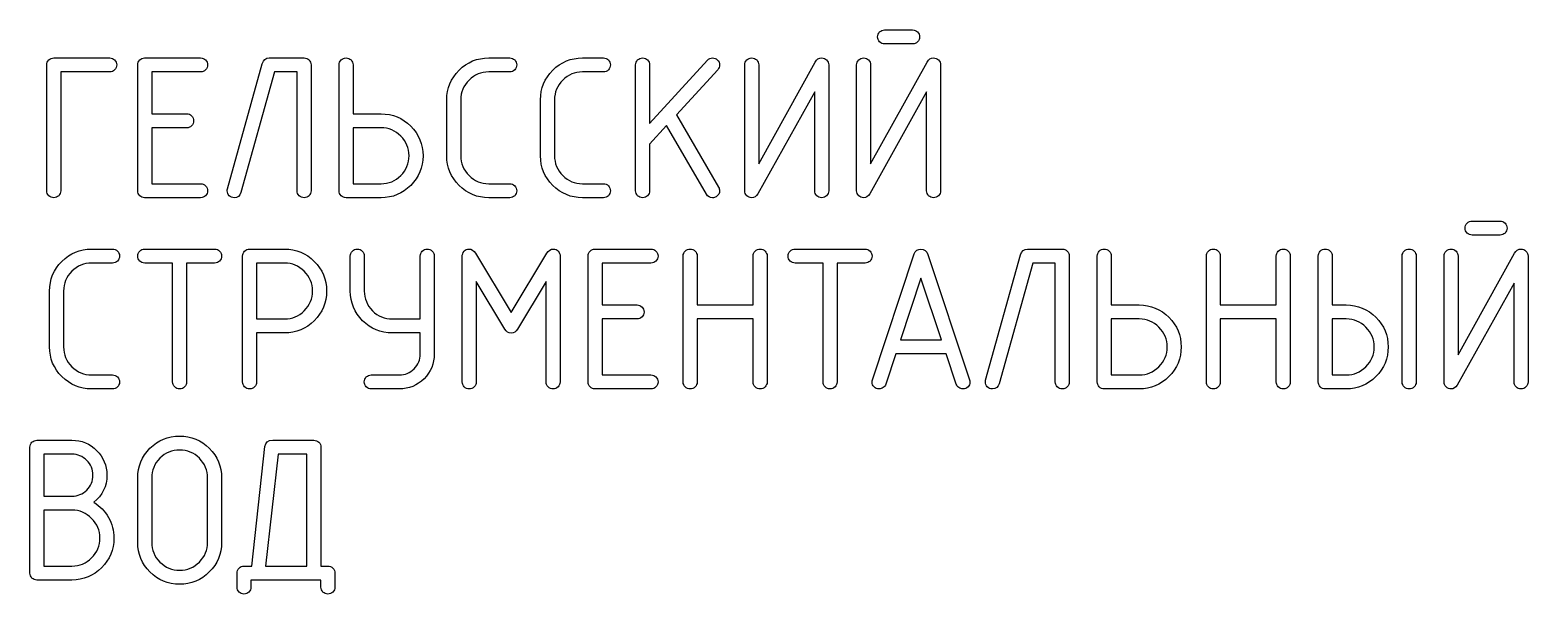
# Model space of a CAD drawing. Extents: x 68.1 to 94.1, y 175.9 to 180.6.
# Drawn here: x 81.58 to 94.15, y 175.87 to 180.61 of the extents above; entities that cross this region are included whole.
import ezdxf

# ---------------------------------------------------------------- set-up
doc = ezdxf.new("R2010")
doc.units = 0
doc.layers.get('0').update_dxf_attribs({"linetype": 'CONTINUOUS'})

msp = doc.modelspace()

# ---------------------------------------------------------------- linework, layer by layer
at = {"color": 7}
for points in [[(88.75014, 180.606277), (88.984667, 180.606277)], [(88.75014, 180.606277), (88.75014, 180.606277)], [(88.984667, 180.488872), (88.75014, 180.488872)], [(81.71942, 179.25669), (81.71942, 180.313048)], [(81.77784, 180.371468), (82.247458, 180.371468)], [(81.77784, 180.371468), (81.77784, 180.371468)], [(82.482267, 179.25669), (82.482267, 180.313048)], [(82.540687, 180.371468), (83.010304, 180.371468)], [(82.540687, 180.371468), (82.540687, 180.371468)], [(83.2358, 179.27193), (83.528182, 180.322361)], [(83.585756, 180.371468), (83.878984, 180.371468)], [(83.937404, 180.313048), (83.937404, 179.25669)], [(84.172213, 179.25669), (84.172213, 180.313048)], [(84.189147, 180.354534), (84.189147, 180.354534)], [(84.289618, 180.313048), (84.289618, 179.902414), (84.524427, 179.902414)], [(85.42782, 180.371468), (85.604209, 180.371468)], [(85.42782, 180.371468), (85.42782, 180.371468)], [(86.214373, 180.371468), (86.390762, 180.371468)], [(86.214373, 180.371468), (86.214373, 180.371468)], [(86.660567, 179.25669), (86.660567, 180.313048)], [(86.6775, 180.354534), (86.6775, 180.354534)], [(86.777971, 180.313048), (86.777971, 179.820288), (87.262829, 180.352841)], [(87.349753, 180.272972), (87.004596, 179.895077), (87.356809, 179.286041)], [(87.576096, 179.25669), (87.576096, 180.313048)], [(87.6935, 180.313048), (87.6935, 179.483314), (88.167633, 180.336754)], [(88.280522, 180.313048), (88.280522, 179.25669)], [(88.515331, 179.25669), (88.515331, 180.313048)], [(88.632736, 180.313048), (88.632736, 179.483314), (89.106869, 180.336754)], [(89.219476, 180.313048), (89.219476, 179.25669)], [(82.247458, 180.254346), (81.836824, 180.254346), (81.836824, 179.25669)], [(83.010304, 180.254346), (82.599671, 180.254346), (82.599671, 179.902414), (82.8929, 179.902414)], [(83.82, 179.25669), (83.82, 180.254346), (83.631193, 180.254346), (83.348407, 179.24145)], [(85.604209, 180.254346), (85.42782, 180.254346)], [(86.390762, 180.254346), (86.214373, 180.254346)], [(85.076171, 179.550201), (85.076171, 180.019819)], [(85.193576, 180.019819), (85.193576, 179.550201)], [(85.862442, 179.550201), (85.862442, 180.019819)], [(85.979847, 180.019819), (85.979847, 179.550201)], [(88.163118, 179.25669), (88.163118, 180.086706), (87.686444, 179.229597)], [(89.102071, 179.25669), (89.102071, 180.086706), (88.62568, 179.229597)], [(82.8929, 179.78501), (82.599671, 179.78501), (82.599671, 179.315392), (83.010304, 179.315392)], [(84.289618, 179.78501), (84.289618, 179.315392), (84.524427, 179.315392)], [(84.524427, 179.78501), (84.289618, 179.78501), (84.289618, 179.78501)], [(87.255491, 179.227339), (86.921058, 179.803637), (86.777971, 179.646439), (86.777971, 179.25669)], [(85.42782, 179.315392), (85.604209, 179.315392)], [(86.214373, 179.315392), (86.390762, 179.315392)], [(83.010304, 179.197988), (82.540687, 179.197988)], [(83.233542, 179.25669), (83.233542, 179.25669)], [(84.524427, 179.197988), (84.230633, 179.197988)], [(85.604209, 179.197988), (85.42782, 179.197988)], [(86.390762, 179.197988), (86.214373, 179.197988)], [(87.634798, 179.197988), (87.634798, 179.197988)], [(88.573751, 179.197988), (88.573751, 179.197988)], [(93.679716, 179.002126), (93.914242, 179.002126)], [(93.679716, 179.002126), (93.679716, 179.002126)], [(93.914242, 178.884721), (93.679716, 178.884721)], [(82.094776, 178.767317), (82.270882, 178.767317)], [(82.094776, 178.767317), (82.094776, 178.767317)], [(82.540969, 178.767317), (82.83448, 178.767317), (83.127991, 178.767317)], [(83.42122, 178.767317), (83.715013, 178.767317)], [(83.42122, 178.767317), (83.42122, 178.767317)], [(86.320207, 178.767317), (86.789542, 178.767317)], [(86.320207, 178.767317), (86.320207, 178.767317)], [(87.998864, 178.767317), (88.292093, 178.767317), (88.585604, 178.767317)], [(89.947609, 178.767317), (90.240838, 178.767317)], [(82.270882, 178.649912), (82.094776, 178.649912)], [(82.499482, 178.667128), (82.499482, 178.667128)], [(82.775778, 177.652257), (82.775778, 178.649912), (82.540969, 178.649912)], [(83.127991, 178.649912), (82.893182, 178.649912), (82.893182, 177.652257)], [(83.3628, 177.652257), (83.3628, 178.708614)], [(83.480204, 178.649912), (83.480204, 178.180577), (83.715013, 178.180577)], [(83.715013, 178.649912), (83.480204, 178.649912), (83.480204, 178.649912)], [(84.266476, 178.415386), (84.266476, 178.708614)], [(84.283691, 178.750383), (84.283691, 178.750383)], [(84.38388, 178.708614), (84.38388, 178.415386)], [(84.618407, 178.180577), (84.853216, 178.180577), (84.853216, 178.708614)], [(84.97062, 178.708614), (84.97062, 177.887066)], [(85.205429, 177.652257), (85.205429, 178.704946)], [(85.316907, 178.73345), (85.616062, 178.235892), (85.9155, 178.73345)], [(86.026978, 178.707486), (86.026978, 178.704946), (86.026978, 178.704946)], [(86.026978, 178.704946), (86.026978, 177.652257)], [(86.261504, 177.652257), (86.261504, 178.708614)], [(86.789542, 178.649912), (86.378909, 178.649912), (86.378909, 178.297981), (86.672138, 178.297981)], [(87.059629, 177.652257), (87.059629, 178.708614)], [(87.076562, 178.750383), (87.076562, 178.750383)], [(87.177033, 178.708614), (87.177033, 178.297981), (87.646651, 178.297981), (87.646651, 178.708614)], [(87.764056, 178.708614), (87.764056, 177.652257)], [(87.957096, 178.667128), (87.957096, 178.667128)], [(88.233673, 177.652257), (88.233673, 178.649912), (87.998864, 178.649912)], [(88.585604, 178.649912), (88.351078, 178.649912), (88.351078, 177.652257)], [(88.647976, 177.669754), (88.998778, 178.726394)], [(89.112796, 178.720468), (89.462187, 177.669754)], [(89.597653, 177.667497), (89.890036, 178.717928)], [(90.181853, 177.652257), (90.181853, 178.649912), (89.993047, 178.649912), (89.71026, 177.637299)], [(90.299258, 178.708614), (90.299258, 177.652257)], [(90.534067, 177.652257), (90.534067, 178.708614)], [(90.551, 178.750383), (90.551, 178.750383)], [(90.651471, 178.708614), (90.651471, 178.297981), (90.88628, 178.297981)], [(91.449596, 177.652257), (91.449596, 178.708614)], [(91.466529, 178.750383), (91.466529, 178.750383)], [(91.567, 178.708614), (91.567, 178.297981), (92.036336, 178.297981), (92.036336, 178.708614)], [(92.15374, 178.708614), (92.15374, 177.652257)], [(92.388549, 177.652257), (92.388549, 178.708614)], [(92.405482, 178.750383), (92.405482, 178.750383)], [(92.505953, 178.708614), (92.505953, 178.297981), (92.623358, 178.297981)], [(93.092976, 177.652257), (93.092976, 178.708614)], [(93.109909, 178.750383), (93.109909, 178.750383)], [(93.21038, 178.708614), (93.21038, 177.652257)], [(93.444907, 177.652257), (93.444907, 178.708614)], [(93.562311, 178.708614), (93.562311, 177.878881), (94.036444, 178.732321)], [(94.149051, 178.708614), (94.149051, 177.652257)], [(88.882784, 178.00447), (89.227942, 178.00447), (89.055222, 178.523194), (88.882784, 178.00447), (88.882784, 178.00447)], [(81.742844, 177.945768), (81.742844, 178.415386)], [(81.860249, 178.415386), (81.860249, 177.945768)], [(85.563287, 178.096192), (85.322833, 178.496101), (85.322833, 177.652257)], [(85.909573, 177.652257), (85.909573, 178.496101), (85.668838, 178.094781)], [(94.031647, 177.652257), (94.031647, 178.482272), (93.555256, 177.625163)], [(86.672138, 178.180577), (86.378909, 178.180577), (86.378909, 177.710959), (86.789542, 177.710959)], [(87.646651, 177.652257), (87.646651, 178.180577), (87.177033, 178.180577), (87.177033, 177.652257)], [(90.651471, 178.180577), (90.651471, 177.710959), (90.88628, 177.710959)], [(90.88628, 178.180577), (90.651471, 178.180577), (90.651471, 178.180577)], [(92.036336, 177.652257), (92.036336, 178.180577), (91.567, 178.180577), (91.567, 177.652257)], [(92.505953, 178.180577), (92.505953, 177.710959), (92.623358, 177.710959)], [(92.623358, 178.180577), (92.505953, 178.180577), (92.505953, 178.180577)], [(83.715013, 178.063172), (83.480204, 178.063172), (83.480204, 177.652257)], [(84.853216, 177.887066), (84.853216, 178.063172), (84.618407, 178.063172)], [(89.350991, 177.63363), (89.266324, 177.887066), (88.843838, 177.887066), (88.759453, 177.63363)], [(82.094776, 177.710959), (82.270882, 177.710959)], [(84.442582, 177.710959), (84.677391, 177.710959)], [(89.595396, 177.652257), (89.595396, 177.652257)], [(82.270882, 177.593554), (82.094776, 177.593554)], [(84.677391, 177.593554), (84.442582, 177.593554)], [(86.789542, 177.593554), (86.320207, 177.593554)], [(88.703009, 177.593554), (88.703009, 177.593554)], [(90.88628, 177.593554), (90.592487, 177.593554)], [(92.623358, 177.593554), (92.447251, 177.593554)], [(93.503327, 177.593554), (93.503327, 177.593554)], [(81.637011, 177.162883), (81.930522, 177.162883)], [(81.637011, 177.162883), (81.637011, 177.162883)], [(83.615671, 177.162883), (83.961111, 177.162883)], [(81.578309, 176.047823), (81.578309, 177.104181)], [(81.695713, 177.045479), (81.695713, 176.693548), (81.930522, 176.693548)], [(81.930522, 177.045479), (81.695713, 177.045479), (81.695713, 177.045479)], [(82.585278, 177.09515), (82.585278, 177.09515)], [(82.99958, 177.011612), (82.99958, 177.011612)], [(83.374089, 176.106808), (83.438718, 176.106808), (83.549913, 177.111237), (83.549913, 177.111237)], [(83.902127, 176.106808), (83.902127, 177.045479), (83.661673, 177.045479), (83.55584, 176.106808), (83.902127, 176.106808), (83.902127, 176.106808)], [(84.019531, 177.104181), (84.019531, 176.106808), (84.078516, 176.106808)], [(82.482267, 176.306339), (82.482267, 176.845948)], [(82.599671, 176.845948), (82.599671, 176.306339)], [(83.068724, 176.306339), (83.068724, 176.845948)], [(83.186129, 176.845948), (83.186129, 176.306339)], [(81.695713, 176.576143), (81.695713, 176.106808), (81.930522, 176.106808)], [(81.930522, 176.576143), (81.695713, 176.576143), (81.695713, 176.576143)], [(83.315669, 175.930701), (83.315669, 176.047823)], [(84.136936, 176.047823), (84.136936, 175.930701)], [(81.930522, 175.989403), (81.637011, 175.989403)], [(84.019531, 175.930701), (84.019531, 175.989403), (83.432791, 175.989403), (83.432791, 175.930701)]]:
    msp.add_lwpolyline(points, dxfattribs=at)
for points in [[(88.691156, 180.547857), (88.691156, 180.564226), (88.6968, 180.578054), (88.708371, 180.589343)], [(88.708371, 180.50637), (88.6968, 180.517659), (88.691156, 180.531206), (88.691156, 180.547857)], [(88.708371, 180.589343), (88.71966, 180.600632), (88.733489, 180.606277), (88.75014, 180.606277)], [(88.984667, 180.606277), (89.001036, 180.606277), (89.015147, 180.600632), (89.026436, 180.589343)], [(89.026436, 180.589343), (89.037724, 180.578054), (89.043369, 180.564226), (89.043369, 180.547857)], [(89.043369, 180.547857), (89.043369, 180.531206), (89.037724, 180.517659), (89.026436, 180.50637)], [(88.75014, 180.488872), (88.733489, 180.488872), (88.71966, 180.494517), (88.708371, 180.50637)], [(89.026436, 180.50637), (89.015147, 180.494517), (89.001036, 180.488872), (88.984667, 180.488872)], [(81.71942, 180.313048), (81.71942, 180.329417), (81.725064, 180.343246), (81.736353, 180.354534)], [(81.736353, 180.354534), (81.747642, 180.365823), (81.761471, 180.371468), (81.77784, 180.371468)], [(82.247458, 180.371468), (82.264109, 180.371468), (82.277656, 180.365823), (82.288944, 180.354534)], [(82.288944, 180.271561), (82.277656, 180.260272), (82.264109, 180.254346), (82.247458, 180.254346)], [(82.288944, 180.354534), (82.300516, 180.343246), (82.30616, 180.329417), (82.30616, 180.313048)], [(82.30616, 180.313048), (82.30616, 180.296679), (82.300516, 180.28285), (82.288944, 180.271561)], [(82.482267, 180.313048), (82.482267, 180.329417), (82.487911, 180.343246), (82.4992, 180.354534)], [(82.4992, 180.354534), (82.510489, 180.365823), (82.5246, 180.371468), (82.540687, 180.371468)], [(83.010304, 180.371468), (83.026956, 180.371468), (83.040502, 180.365823), (83.051791, 180.354534)], [(83.051791, 180.271561), (83.040502, 180.260272), (83.026956, 180.254346), (83.010304, 180.254346)], [(83.051791, 180.354534), (83.063362, 180.343246), (83.069289, 180.329417), (83.069289, 180.313048)], [(83.069289, 180.313048), (83.069289, 180.296679), (83.063362, 180.28285), (83.051791, 180.271561)], [(83.528182, 180.322361), (83.53806, 180.355381), (83.557251, 180.371468), (83.585756, 180.371468)], [(83.878984, 180.371468), (83.895071, 180.371468), (83.909182, 180.365823), (83.920471, 180.354534)], [(83.920471, 180.354534), (83.93176, 180.343246), (83.937404, 180.329417), (83.937404, 180.313048)], [(84.172213, 180.313048), (84.172213, 180.329417), (84.177858, 180.343246), (84.189147, 180.354534)], [(84.189147, 180.354534), (84.200436, 180.365823), (84.214547, 180.371468), (84.230633, 180.371468)], [(84.230633, 180.371468), (84.247284, 180.371468), (84.261396, 180.365823), (84.272684, 180.354534)], [(84.272684, 180.354534), (84.283973, 180.343246), (84.289618, 180.329417), (84.289618, 180.313048)], [(85.076171, 180.019819), (85.076171, 180.116621), (85.11032, 180.199594), (85.179182, 180.268457)], [(85.179182, 180.268457), (85.248044, 180.337319), (85.331018, 180.371468), (85.42782, 180.371468)], [(85.604209, 180.371468), (85.620578, 180.371468), (85.634407, 180.365823), (85.645696, 180.354534)], [(85.645696, 180.271561), (85.634407, 180.260272), (85.620578, 180.254346), (85.604209, 180.254346)], [(85.645696, 180.354534), (85.656984, 180.343246), (85.662629, 180.329417), (85.662629, 180.313048)], [(85.662629, 180.313048), (85.662629, 180.296679), (85.656984, 180.28285), (85.645696, 180.271561)], [(85.862442, 180.019819), (85.862442, 180.116621), (85.896873, 180.199594), (85.965736, 180.268457)], [(85.965736, 180.268457), (86.034598, 180.337319), (86.117571, 180.371468), (86.214373, 180.371468)], [(86.390762, 180.371468), (86.406849, 180.371468), (86.42096, 180.365823), (86.432249, 180.354534)], [(86.432249, 180.271561), (86.42096, 180.260272), (86.406849, 180.254346), (86.390762, 180.254346)], [(86.432249, 180.354534), (86.443538, 180.343246), (86.449182, 180.329417), (86.449182, 180.313048)], [(86.449182, 180.313048), (86.449182, 180.296679), (86.443538, 180.28285), (86.432249, 180.271561)], [(86.660567, 180.313048), (86.660567, 180.329417), (86.666493, 180.343246), (86.6775, 180.354534)], [(86.6775, 180.354534), (86.688789, 180.365823), (86.7029, 180.371468), (86.719269, 180.371468)], [(86.719269, 180.371468), (86.73592, 180.371468), (86.749749, 180.365823), (86.761038, 180.354534)], [(86.761038, 180.354534), (86.772327, 180.343246), (86.777971, 180.329417), (86.777971, 180.313048)], [(87.262829, 180.352841), (87.274682, 180.365541), (87.288793, 180.371468), (87.306291, 180.371468)], [(87.306291, 180.371468), (87.321813, 180.371468), (87.335078, 180.36667), (87.346084, 180.35651)], [(87.346084, 180.35651), (87.358784, 180.344657), (87.364993, 180.330263), (87.364993, 180.313048)], [(87.364993, 180.313048), (87.364993, 180.297526), (87.359631, 180.284261), (87.349753, 180.272972)], [(87.576096, 180.313048), (87.576096, 180.329417), (87.58174, 180.343246), (87.593029, 180.354534)], [(87.593029, 180.354534), (87.604318, 180.365823), (87.618429, 180.371468), (87.634798, 180.371468)], [(87.634798, 180.371468), (87.651449, 180.371468), (87.665278, 180.365823), (87.676567, 180.354534)], [(87.676567, 180.354534), (87.687856, 180.343246), (87.6935, 180.329417), (87.6935, 180.313048)], [(88.167633, 180.336754), (88.180051, 180.359897), (88.198396, 180.371468), (88.221538, 180.371468)], [(88.221538, 180.371468), (88.238189, 180.371468), (88.252018, 180.365823), (88.263307, 180.354534)], [(88.263307, 180.354534), (88.274878, 180.343246), (88.280522, 180.329417), (88.280522, 180.313048)], [(88.515331, 180.313048), (88.515331, 180.329417), (88.520976, 180.343246), (88.532264, 180.354534)], [(88.532264, 180.354534), (88.543553, 180.365823), (88.557382, 180.371468), (88.573751, 180.371468)], [(88.573751, 180.371468), (88.590402, 180.371468), (88.604231, 180.365823), (88.61552, 180.354534)], [(88.61552, 180.354534), (88.627091, 180.343246), (88.632736, 180.329417), (88.632736, 180.313048)], [(89.106869, 180.336754), (89.119004, 180.359897), (89.137349, 180.371468), (89.160773, 180.371468)], [(89.160773, 180.371468), (89.177424, 180.371468), (89.190971, 180.365823), (89.20226, 180.354534)], [(89.20226, 180.354534), (89.213831, 180.343246), (89.219476, 180.329417), (89.219476, 180.313048)], [(85.262438, 180.184919), (85.216436, 180.138634), (85.193576, 180.083883), (85.193576, 180.019819)], [(85.42782, 180.254346), (85.364038, 180.254346), (85.308722, 180.231203), (85.262438, 180.184919)], [(86.048991, 180.184919), (86.002989, 180.138634), (85.979847, 180.083883), (85.979847, 180.019819)], [(86.214373, 180.254346), (86.150591, 180.254346), (86.095276, 180.231203), (86.048991, 180.184919)], [(82.8929, 179.902414), (82.909551, 179.902414), (82.923098, 179.89677), (82.934951, 179.885199)], [(84.524427, 179.902414), (84.621511, 179.902414), (84.704202, 179.867701), (84.773064, 179.798839)], [(82.934951, 179.801943), (82.923098, 179.790654), (82.909551, 179.78501), (82.8929, 179.78501)], [(82.934951, 179.885199), (82.94624, 179.87391), (82.951884, 179.860081), (82.951884, 179.84343)], [(82.951884, 179.84343), (82.951884, 179.827343), (82.94624, 179.813232), (82.934951, 179.801943)], [(84.689527, 179.715301), (84.643807, 179.761586), (84.588491, 179.78501), (84.524427, 179.78501)], [(84.773064, 179.798839), (84.841927, 179.729977), (84.87664, 179.647286), (84.87664, 179.550201)], [(84.759236, 179.550201), (84.759236, 179.614266), (84.735811, 179.669581), (84.689527, 179.715301)], [(84.689527, 179.384537), (84.735811, 179.430821), (84.759236, 179.485854), (84.759236, 179.550201)], [(84.87664, 179.550201), (84.87664, 179.453117), (84.841927, 179.370143), (84.773064, 179.301563)], [(85.179182, 179.301563), (85.11032, 179.370143), (85.076171, 179.453117), (85.076171, 179.550201)], [(85.193576, 179.550201), (85.193576, 179.485854), (85.216436, 179.430821), (85.262438, 179.384537)], [(85.965736, 179.301563), (85.896873, 179.370143), (85.862442, 179.453117), (85.862442, 179.550201)], [(85.979847, 179.550201), (85.979847, 179.485854), (86.002989, 179.430821), (86.048991, 179.384537)], [(84.524427, 179.315392), (84.588491, 179.315392), (84.643807, 179.338252), (84.689527, 179.384537)], [(85.262438, 179.384537), (85.308722, 179.338252), (85.364038, 179.315392), (85.42782, 179.315392)], [(86.048991, 179.384537), (86.095276, 179.338252), (86.150591, 179.315392), (86.214373, 179.315392)], [(83.010304, 179.315392), (83.026956, 179.315392), (83.040502, 179.309748), (83.051791, 179.298459)], [(83.051791, 179.298459), (83.063362, 179.28717), (83.069289, 179.273059), (83.069289, 179.25669)], [(83.233542, 179.25669), (83.233542, 179.260359), (83.234107, 179.266003), (83.2358, 179.27193)], [(84.773064, 179.301563), (84.704202, 179.232701), (84.621511, 179.197988), (84.524427, 179.197988)], [(85.42782, 179.197988), (85.331018, 179.197988), (85.248044, 179.232701), (85.179182, 179.301563)], [(85.604209, 179.315392), (85.620578, 179.315392), (85.634407, 179.309748), (85.645696, 179.298459)], [(85.645696, 179.298459), (85.656984, 179.28717), (85.662629, 179.273059), (85.662629, 179.25669)], [(86.214373, 179.197988), (86.117571, 179.197988), (86.034598, 179.232701), (85.965736, 179.301563)], [(86.390762, 179.315392), (86.406849, 179.315392), (86.42096, 179.309748), (86.432249, 179.298459)], [(86.432249, 179.298459), (86.443538, 179.28717), (86.449182, 179.273059), (86.449182, 179.25669)], [(87.356809, 179.286041), (87.362171, 179.277574), (87.364993, 179.267414), (87.364993, 179.25669)], [(81.736353, 179.214921), (81.725064, 179.22621), (81.71942, 179.240321), (81.71942, 179.25669)], [(81.77784, 179.197988), (81.761471, 179.197988), (81.747642, 179.203632), (81.736353, 179.214921)], [(81.819609, 179.214921), (81.808602, 179.203632), (81.794491, 179.197988), (81.77784, 179.197988)], [(81.836824, 179.25669), (81.836824, 179.240321), (81.83118, 179.22621), (81.819609, 179.214921)], [(82.4992, 179.214921), (82.487911, 179.22621), (82.482267, 179.240321), (82.482267, 179.25669)], [(82.540687, 179.197988), (82.5246, 179.197988), (82.510489, 179.203632), (82.4992, 179.214921)], [(83.051791, 179.214921), (83.040502, 179.203632), (83.026956, 179.197988), (83.010304, 179.197988)], [(83.069289, 179.25669), (83.069289, 179.240321), (83.063362, 179.22621), (83.051791, 179.214921)], [(83.249629, 179.215486), (83.238904, 179.227339), (83.233542, 179.240886), (83.233542, 179.25669)], [(83.291962, 179.197988), (83.274747, 179.197988), (83.260636, 179.203914), (83.249629, 179.215486)], [(83.348407, 179.24145), (83.340504, 179.212663), (83.321878, 179.197988), (83.291962, 179.197988)], [(83.837216, 179.214921), (83.826209, 179.22621), (83.82, 179.240321), (83.82, 179.25669)], [(83.878984, 179.197988), (83.862616, 179.197988), (83.848504, 179.203632), (83.837216, 179.214921)], [(83.920471, 179.214921), (83.909182, 179.203632), (83.895071, 179.197988), (83.878984, 179.197988)], [(83.937404, 179.25669), (83.937404, 179.240321), (83.93176, 179.22621), (83.920471, 179.214921)], [(84.189147, 179.214921), (84.177858, 179.22621), (84.172213, 179.240321), (84.172213, 179.25669)], [(84.230633, 179.197988), (84.214547, 179.197988), (84.200436, 179.203632), (84.189147, 179.214921)], [(85.645696, 179.214921), (85.634407, 179.203632), (85.620578, 179.197988), (85.604209, 179.197988)], [(85.662629, 179.25669), (85.662629, 179.240321), (85.656984, 179.22621), (85.645696, 179.214921)], [(86.432249, 179.214921), (86.42096, 179.203632), (86.406849, 179.197988), (86.390762, 179.197988)], [(86.449182, 179.25669), (86.449182, 179.240321), (86.443538, 179.22621), (86.432249, 179.214921)], [(86.6775, 179.214921), (86.666493, 179.22621), (86.660567, 179.240321), (86.660567, 179.25669)], [(86.719269, 179.197988), (86.7029, 179.197988), (86.688789, 179.203632), (86.6775, 179.214921)], [(86.761038, 179.214921), (86.749749, 179.203632), (86.73592, 179.197988), (86.719269, 179.197988)], [(86.777971, 179.25669), (86.777971, 179.240321), (86.772327, 179.22621), (86.761038, 179.214921)], [(87.306291, 179.197988), (87.283431, 179.197988), (87.266498, 179.207583), (87.255491, 179.227339)], [(87.33536, 179.206454), (87.327176, 179.200528), (87.317016, 179.197988), (87.306291, 179.197988)], [(87.364993, 179.25669), (87.364993, 179.23383), (87.355116, 179.217179), (87.33536, 179.206454)], [(87.593029, 179.214921), (87.58174, 179.22621), (87.576096, 179.240321), (87.576096, 179.25669)], [(87.634798, 179.197988), (87.618429, 179.197988), (87.604318, 179.203632), (87.593029, 179.214921)], [(87.686444, 179.229597), (87.672333, 179.208712), (87.6554, 179.197988), (87.634798, 179.197988)], [(88.180051, 179.214921), (88.168762, 179.22621), (88.163118, 179.240321), (88.163118, 179.25669)], [(88.221538, 179.197988), (88.205451, 179.197988), (88.19134, 179.203632), (88.180051, 179.214921)], [(88.263307, 179.214921), (88.252018, 179.203632), (88.238189, 179.197988), (88.221538, 179.197988)], [(88.280522, 179.25669), (88.280522, 179.240321), (88.274878, 179.22621), (88.263307, 179.214921)], [(88.532264, 179.214921), (88.520976, 179.22621), (88.515331, 179.240321), (88.515331, 179.25669)], [(88.573751, 179.197988), (88.557382, 179.197988), (88.543553, 179.203632), (88.532264, 179.214921)], [(88.62568, 179.229597), (88.611287, 179.208712), (88.594353, 179.197988), (88.573751, 179.197988)], [(89.119004, 179.214921), (89.107998, 179.22621), (89.102071, 179.240321), (89.102071, 179.25669)], [(89.160773, 179.197988), (89.144404, 179.197988), (89.130293, 179.203632), (89.119004, 179.214921)], [(89.20226, 179.214921), (89.190971, 179.203632), (89.177424, 179.197988), (89.160773, 179.197988)], [(89.219476, 179.25669), (89.219476, 179.240321), (89.213831, 179.22621), (89.20226, 179.214921)], [(93.620731, 178.943423), (93.620731, 178.959792), (93.626376, 178.973621), (93.637947, 178.98491)], [(93.637947, 178.901937), (93.626376, 178.913226), (93.620731, 178.926772), (93.620731, 178.943423)], [(93.637947, 178.98491), (93.649236, 178.996199), (93.663064, 179.002126), (93.679716, 179.002126)], [(93.679716, 178.884721), (93.663064, 178.884721), (93.649236, 178.890366), (93.637947, 178.901937)], [(93.914242, 179.002126), (93.930611, 179.002126), (93.944722, 178.996199), (93.956011, 178.98491)], [(93.956011, 178.901937), (93.944722, 178.890366), (93.930611, 178.884721), (93.914242, 178.884721)], [(93.956011, 178.98491), (93.9673, 178.973621), (93.972944, 178.959792), (93.972944, 178.943423)], [(93.972944, 178.943423), (93.972944, 178.926772), (93.9673, 178.913226), (93.956011, 178.901937)], [(81.845856, 178.664023), (81.915, 178.732886), (81.997973, 178.767317), (82.094776, 178.767317)], [(82.270882, 178.767317), (82.287251, 178.767317), (82.301362, 178.761672), (82.312651, 178.750383)], [(82.499482, 178.750383), (82.510771, 178.761672), (82.524882, 178.767317), (82.540969, 178.767317)], [(83.127991, 178.767317), (83.14436, 178.767317), (83.158189, 178.761672), (83.169478, 178.750383)], [(83.379733, 178.750383), (83.391022, 178.761672), (83.404851, 178.767317), (83.42122, 178.767317)], [(83.715013, 178.767317), (83.812098, 178.767317), (83.894789, 178.732886), (83.963651, 178.664023)], [(84.283691, 178.750383), (84.29498, 178.761672), (84.308809, 178.767317), (84.325178, 178.767317)], [(84.325178, 178.767317), (84.341829, 178.767317), (84.355376, 178.761672), (84.366664, 178.750383)], [(84.870431, 178.750383), (84.88172, 178.761672), (84.895549, 178.767317), (84.911918, 178.767317)], [(84.911918, 178.767317), (84.928287, 178.767317), (84.942398, 178.761672), (84.953687, 178.750383)], [(85.221233, 178.74869), (85.231676, 178.761108), (85.245222, 178.767317), (85.261591, 178.767317)], [(85.261591, 178.767317), (85.284451, 178.767317), (85.302796, 178.755746), (85.316907, 178.73345)], [(85.9155, 178.73345), (85.929611, 178.755746), (85.947956, 178.767317), (85.970533, 178.767317)], [(85.970533, 178.767317), (85.987184, 178.767317), (86.000449, 178.761108), (86.011173, 178.74869)], [(86.278438, 178.750383), (86.289727, 178.761672), (86.303838, 178.767317), (86.320207, 178.767317)], [(86.789542, 178.767317), (86.806193, 178.767317), (86.820022, 178.761672), (86.831311, 178.750383)], [(87.076562, 178.750383), (87.087851, 178.761672), (87.101962, 178.767317), (87.118331, 178.767317)], [(87.118331, 178.767317), (87.134982, 178.767317), (87.148811, 178.761672), (87.1601, 178.750383)], [(87.663584, 178.750383), (87.674873, 178.761672), (87.688984, 178.767317), (87.705071, 178.767317)], [(87.705071, 178.767317), (87.721722, 178.767317), (87.735551, 178.761672), (87.74684, 178.750383)], [(87.957096, 178.750383), (87.968384, 178.761672), (87.982496, 178.767317), (87.998864, 178.767317)], [(88.585604, 178.767317), (88.601973, 178.767317), (88.616084, 178.761672), (88.627373, 178.750383)], [(88.998778, 178.726394), (89.008373, 178.753488), (89.027, 178.767317), (89.055222, 178.767317)], [(89.055222, 178.767317), (89.082598, 178.767317), (89.101789, 178.751512), (89.112796, 178.720468)], [(89.890036, 178.717928), (89.899913, 178.750948), (89.919104, 178.767317), (89.947609, 178.767317)], [(90.240838, 178.767317), (90.256924, 178.767317), (90.271036, 178.761672), (90.282324, 178.750383)], [(90.551, 178.750383), (90.562289, 178.761672), (90.5764, 178.767317), (90.592487, 178.767317)], [(90.592487, 178.767317), (90.609138, 178.767317), (90.623249, 178.761672), (90.634538, 178.750383)], [(91.466529, 178.750383), (91.477818, 178.761672), (91.491647, 178.767317), (91.508016, 178.767317)], [(91.508016, 178.767317), (91.524667, 178.767317), (91.538778, 178.761672), (91.549784, 178.750383)], [(92.053551, 178.750383), (92.06484, 178.761672), (92.078669, 178.767317), (92.095038, 178.767317)], [(92.095038, 178.767317), (92.111689, 178.767317), (92.125236, 178.761672), (92.136524, 178.750383)], [(92.405482, 178.750383), (92.416771, 178.761672), (92.430882, 178.767317), (92.447251, 178.767317)], [(92.447251, 178.767317), (92.463902, 178.767317), (92.477731, 178.761672), (92.48902, 178.750383)], [(93.109909, 178.750383), (93.121198, 178.761672), (93.135027, 178.767317), (93.151396, 178.767317)], [(93.151396, 178.767317), (93.167764, 178.767317), (93.181593, 178.761672), (93.192882, 178.750383)], [(93.46184, 178.750383), (93.473129, 178.761672), (93.486958, 178.767317), (93.503327, 178.767317)], [(93.503327, 178.767317), (93.519978, 178.767317), (93.533807, 178.761672), (93.545096, 178.750383)], [(94.036444, 178.732321), (94.04858, 178.755463), (94.066924, 178.767317), (94.090349, 178.767317)], [(94.090349, 178.767317), (94.107, 178.767317), (94.120547, 178.761672), (94.131836, 178.750383)], [(81.742844, 178.415386), (81.742844, 178.512188), (81.777276, 178.595161), (81.845856, 178.664023)], [(82.094776, 178.649912), (82.030993, 178.649912), (81.975678, 178.62677), (81.929393, 178.580768)], [(82.312651, 178.667128), (82.301362, 178.655839), (82.287251, 178.649912), (82.270882, 178.649912)], [(82.312651, 178.750383), (82.32394, 178.738812), (82.329584, 178.724983), (82.329584, 178.708614)], [(82.329584, 178.708614), (82.329584, 178.692528), (82.32394, 178.678417), (82.312651, 178.667128)], [(82.482267, 178.708614), (82.482267, 178.724983), (82.488193, 178.738812), (82.499482, 178.750383)], [(82.499482, 178.667128), (82.488193, 178.678417), (82.482267, 178.692528), (82.482267, 178.708614)], [(82.540969, 178.649912), (82.524882, 178.649912), (82.510771, 178.655839), (82.499482, 178.667128)], [(83.169478, 178.667128), (83.158189, 178.655839), (83.14436, 178.649912), (83.127991, 178.649912)], [(83.169478, 178.750383), (83.180767, 178.738812), (83.186693, 178.724983), (83.186693, 178.708614)], [(83.186693, 178.708614), (83.186693, 178.692528), (83.180767, 178.678417), (83.169478, 178.667128)], [(83.3628, 178.708614), (83.3628, 178.724983), (83.368444, 178.738812), (83.379733, 178.750383)], [(83.880113, 178.580768), (83.834393, 178.62677), (83.779078, 178.649912), (83.715013, 178.649912)], [(83.963651, 178.664023), (84.032513, 178.595161), (84.066944, 178.512188), (84.066944, 178.415386)], [(84.266476, 178.708614), (84.266476, 178.724983), (84.27212, 178.738812), (84.283691, 178.750383)], [(84.366664, 178.750383), (84.378236, 178.738812), (84.38388, 178.724983), (84.38388, 178.708614)], [(84.853216, 178.708614), (84.853216, 178.724983), (84.85886, 178.738812), (84.870431, 178.750383)], [(84.953687, 178.750383), (84.964976, 178.738812), (84.97062, 178.724983), (84.97062, 178.708614)], [(85.205429, 178.704946), (85.205429, 178.721597), (85.210791, 178.73599), (85.221233, 178.74869)], [(86.011173, 178.74869), (86.021898, 178.73599), (86.026978, 178.722443), (86.026978, 178.707486)], [(86.261504, 178.708614), (86.261504, 178.724983), (86.267149, 178.738812), (86.278438, 178.750383)], [(86.831311, 178.667128), (86.820022, 178.655839), (86.806193, 178.649912), (86.789542, 178.649912)], [(86.831311, 178.750383), (86.842882, 178.738812), (86.848527, 178.724983), (86.848527, 178.708614)], [(86.848527, 178.708614), (86.848527, 178.692528), (86.842882, 178.678417), (86.831311, 178.667128)], [(87.059629, 178.708614), (87.059629, 178.724983), (87.065273, 178.738812), (87.076562, 178.750383)], [(87.1601, 178.750383), (87.171389, 178.738812), (87.177033, 178.724983), (87.177033, 178.708614)], [(87.646651, 178.708614), (87.646651, 178.724983), (87.652296, 178.738812), (87.663584, 178.750383)], [(87.74684, 178.750383), (87.758411, 178.738812), (87.764056, 178.724983), (87.764056, 178.708614)], [(87.93988, 178.708614), (87.93988, 178.724983), (87.945807, 178.738812), (87.957096, 178.750383)], [(87.957096, 178.667128), (87.945807, 178.678417), (87.93988, 178.692528), (87.93988, 178.708614)], [(87.998864, 178.649912), (87.982496, 178.649912), (87.968384, 178.655839), (87.957096, 178.667128)], [(88.627373, 178.667128), (88.616084, 178.655839), (88.601973, 178.649912), (88.585604, 178.649912)], [(88.627373, 178.750383), (88.638662, 178.738812), (88.644307, 178.724983), (88.644307, 178.708614)], [(88.644307, 178.708614), (88.644307, 178.692528), (88.638662, 178.678417), (88.627373, 178.667128)], [(90.282324, 178.750383), (90.293613, 178.738812), (90.299258, 178.724983), (90.299258, 178.708614)], [(90.534067, 178.708614), (90.534067, 178.724983), (90.539711, 178.738812), (90.551, 178.750383)], [(90.634538, 178.750383), (90.645827, 178.738812), (90.651471, 178.724983), (90.651471, 178.708614)], [(91.449596, 178.708614), (91.449596, 178.724983), (91.45524, 178.738812), (91.466529, 178.750383)], [(91.549784, 178.750383), (91.561356, 178.738812), (91.567, 178.724983), (91.567, 178.708614)], [(92.036336, 178.708614), (92.036336, 178.724983), (92.042262, 178.738812), (92.053551, 178.750383)], [(92.136524, 178.750383), (92.148096, 178.738812), (92.15374, 178.724983), (92.15374, 178.708614)], [(92.388549, 178.708614), (92.388549, 178.724983), (92.394193, 178.738812), (92.405482, 178.750383)], [(92.48902, 178.750383), (92.500309, 178.738812), (92.505953, 178.724983), (92.505953, 178.708614)], [(93.092976, 178.708614), (93.092976, 178.724983), (93.09862, 178.738812), (93.109909, 178.750383)], [(93.192882, 178.750383), (93.204736, 178.738812), (93.21038, 178.724983), (93.21038, 178.708614)], [(93.444907, 178.708614), (93.444907, 178.724983), (93.450551, 178.738812), (93.46184, 178.750383)], [(93.545096, 178.750383), (93.556667, 178.738812), (93.562311, 178.724983), (93.562311, 178.708614)], [(94.131836, 178.750383), (94.143407, 178.738812), (94.149051, 178.724983), (94.149051, 178.708614)], [(81.929393, 178.580768), (81.883391, 178.534483), (81.860249, 178.47945), (81.860249, 178.415386)], [(83.949822, 178.415386), (83.949822, 178.47945), (83.926398, 178.534483), (83.880113, 178.580768)], [(83.880113, 178.249721), (83.926398, 178.296006), (83.949822, 178.351321), (83.949822, 178.415386)], [(84.066944, 178.415386), (84.066944, 178.318301), (84.032513, 178.235046), (83.963651, 178.166183)], [(84.369769, 178.166183), (84.300907, 178.235046), (84.266476, 178.318301), (84.266476, 178.415386)], [(84.38388, 178.415386), (84.38388, 178.351321), (84.407022, 178.296006), (84.453024, 178.249721)], [(86.672138, 178.297981), (86.688789, 178.297981), (86.702618, 178.292337), (86.714189, 178.280766)], [(86.714189, 178.280766), (86.725478, 178.269477), (86.731122, 178.255648), (86.731122, 178.238997)], [(90.88628, 178.297981), (90.983364, 178.297981), (91.066056, 178.26355), (91.134918, 178.194406)], [(92.623358, 178.297981), (92.720442, 178.297981), (92.803416, 178.26355), (92.871996, 178.194406)], [(83.715013, 178.180577), (83.779078, 178.180577), (83.834393, 178.203437), (83.880113, 178.249721)], [(83.963651, 178.166183), (83.894789, 178.097603), (83.812098, 178.063172), (83.715013, 178.063172)], [(84.618407, 178.063172), (84.521604, 178.063172), (84.438631, 178.097603), (84.369769, 178.166183)], [(84.453024, 178.249721), (84.499309, 178.203437), (84.554624, 178.180577), (84.618407, 178.180577)], [(86.714189, 178.19751), (86.702618, 178.186221), (86.688789, 178.180577), (86.672138, 178.180577)], [(86.731122, 178.238997), (86.731122, 178.22291), (86.725478, 178.208799), (86.714189, 178.19751)], [(91.05138, 178.11115), (91.00566, 178.157434), (90.950344, 178.180577), (90.88628, 178.180577)], [(91.134918, 178.194406), (91.20378, 178.125826), (91.238493, 178.042852), (91.238493, 177.945768)], [(92.78874, 178.11115), (92.742738, 178.157434), (92.687704, 178.180577), (92.623358, 178.180577)], [(92.871996, 178.194406), (92.940858, 178.125826), (92.975571, 178.042852), (92.975571, 177.945768)], [(85.616062, 178.061761), (85.594049, 178.061761), (85.576551, 178.07305), (85.563287, 178.096192)], [(85.668838, 178.094781), (85.658113, 178.072768), (85.640333, 178.061761), (85.616062, 178.061761)], [(91.121089, 177.945768), (91.121089, 178.010114), (91.097664, 178.065148), (91.05138, 178.11115)], [(92.858167, 177.945768), (92.858167, 178.010114), (92.835024, 178.065148), (92.78874, 178.11115)], [(81.845856, 177.69713), (81.777276, 177.765992), (81.742844, 177.848683), (81.742844, 177.945768)], [(81.860249, 177.945768), (81.860249, 177.881703), (81.883391, 177.826388), (81.929393, 177.780103)], [(84.801569, 177.762606), (84.836282, 177.797319), (84.853216, 177.838806), (84.853216, 177.887066)], [(84.97062, 177.887066), (84.97062, 177.805786), (84.941833, 177.736359), (84.885107, 177.67935)], [(91.05138, 177.780103), (91.097664, 177.826388), (91.121089, 177.881703), (91.121089, 177.945768)], [(91.238493, 177.945768), (91.238493, 177.848683), (91.20378, 177.765992), (91.134918, 177.69713)], [(92.78874, 177.780103), (92.835024, 177.826388), (92.858167, 177.881703), (92.858167, 177.945768)], [(92.975571, 177.945768), (92.975571, 177.848683), (92.940858, 177.765992), (92.871996, 177.69713)], [(81.929393, 177.780103), (81.975678, 177.734101), (82.030993, 177.710959), (82.094776, 177.710959)], [(84.677391, 177.710959), (84.725933, 177.710959), (84.76742, 177.728174), (84.801569, 177.762606)], [(90.88628, 177.710959), (90.950344, 177.710959), (91.00566, 177.734101), (91.05138, 177.780103)], [(92.623358, 177.710959), (92.687704, 177.710959), (92.742738, 177.734101), (92.78874, 177.780103)], [(82.094776, 177.593554), (81.997973, 177.593554), (81.915, 177.628268), (81.845856, 177.69713)], [(82.270882, 177.710959), (82.287251, 177.710959), (82.301362, 177.705314), (82.312651, 177.694026)], [(82.312651, 177.694026), (82.32394, 177.682737), (82.329584, 177.668908), (82.329584, 177.652257)], [(82.329584, 177.652257), (82.329584, 177.635888), (82.32394, 177.621777), (82.312651, 177.610488)], [(82.792711, 177.610488), (82.781422, 177.621777), (82.775778, 177.635888), (82.775778, 177.652257)], [(82.893182, 177.652257), (82.893182, 177.635888), (82.887538, 177.621777), (82.876249, 177.610488)], [(83.379733, 177.610488), (83.368444, 177.621777), (83.3628, 177.635888), (83.3628, 177.652257)], [(83.480204, 177.652257), (83.480204, 177.635888), (83.47456, 177.621777), (83.463271, 177.610488)], [(84.38388, 177.652257), (84.38388, 177.668908), (84.389524, 177.682737), (84.400813, 177.694026)], [(84.400813, 177.610488), (84.389524, 177.621777), (84.38388, 177.635888), (84.38388, 177.652257)], [(84.400813, 177.694026), (84.412102, 177.705314), (84.426213, 177.710959), (84.442582, 177.710959)], [(84.885107, 177.67935), (84.828098, 177.622341), (84.758671, 177.593554), (84.677391, 177.593554)], [(85.222362, 177.610488), (85.211073, 177.621777), (85.205429, 177.635888), (85.205429, 177.652257)], [(85.322833, 177.652257), (85.322833, 177.635888), (85.317189, 177.621777), (85.3059, 177.610488)], [(85.926789, 177.610488), (85.9155, 177.621777), (85.909573, 177.635888), (85.909573, 177.652257)], [(86.026978, 177.652257), (86.026978, 177.635888), (86.021333, 177.621777), (86.009762, 177.610488)], [(86.278438, 177.610488), (86.267149, 177.621777), (86.261504, 177.635888), (86.261504, 177.652257)], [(86.789542, 177.710959), (86.806193, 177.710959), (86.820022, 177.705314), (86.831311, 177.694026)], [(86.831311, 177.694026), (86.842882, 177.682737), (86.848527, 177.668908), (86.848527, 177.652257)], [(86.848527, 177.652257), (86.848527, 177.635888), (86.842882, 177.621777), (86.831311, 177.610488)], [(87.076562, 177.610488), (87.065273, 177.621777), (87.059629, 177.635888), (87.059629, 177.652257)], [(87.177033, 177.652257), (87.177033, 177.635888), (87.171389, 177.621777), (87.1601, 177.610488)], [(87.663584, 177.610488), (87.652296, 177.621777), (87.646651, 177.635888), (87.646651, 177.652257)], [(87.764056, 177.652257), (87.764056, 177.635888), (87.758411, 177.621777), (87.74684, 177.610488)], [(88.250607, 177.610488), (88.239318, 177.621777), (88.233673, 177.635888), (88.233673, 177.652257)], [(88.351078, 177.652257), (88.351078, 177.635888), (88.345151, 177.621777), (88.333862, 177.610488)], [(88.644307, 177.651128), (88.644307, 177.658183), (88.645436, 177.664392), (88.647976, 177.669754)], [(88.660958, 177.610488), (88.649951, 177.621777), (88.644307, 177.635606), (88.644307, 177.651128)], [(88.759453, 177.63363), (88.755784, 177.621777), (88.748164, 177.612181), (88.737722, 177.604843)], [(89.37244, 177.604843), (89.36228, 177.612181), (89.354942, 177.621777), (89.350991, 177.63363)], [(89.465856, 177.651128), (89.465856, 177.635606), (89.460493, 177.621777), (89.449769, 177.610488)], [(89.462187, 177.669754), (89.465009, 177.664392), (89.465856, 177.658183), (89.465856, 177.651128)], [(89.595396, 177.652257), (89.595396, 177.656208), (89.59596, 177.66157), (89.597653, 177.667497)], [(89.611482, 177.611334), (89.600758, 177.622906), (89.595396, 177.636452), (89.595396, 177.652257)], [(89.71026, 177.637299), (89.702358, 177.60823), (89.683731, 177.593554), (89.653816, 177.593554)], [(90.199069, 177.610488), (90.18778, 177.621777), (90.181853, 177.635888), (90.181853, 177.652257)], [(90.299258, 177.652257), (90.299258, 177.635888), (90.293613, 177.621777), (90.282324, 177.610488)], [(90.551, 177.610488), (90.539711, 177.621777), (90.534067, 177.635888), (90.534067, 177.652257)], [(91.134918, 177.69713), (91.066056, 177.628268), (90.983364, 177.593554), (90.88628, 177.593554)], [(91.466529, 177.610488), (91.45524, 177.621777), (91.449596, 177.635888), (91.449596, 177.652257)], [(91.567, 177.652257), (91.567, 177.635888), (91.561356, 177.621777), (91.549784, 177.610488)], [(92.053551, 177.610488), (92.042262, 177.621777), (92.036336, 177.635888), (92.036336, 177.652257)], [(92.15374, 177.652257), (92.15374, 177.635888), (92.148096, 177.621777), (92.136524, 177.610488)], [(92.405482, 177.610488), (92.394193, 177.621777), (92.388549, 177.635888), (92.388549, 177.652257)], [(92.871996, 177.69713), (92.803416, 177.628268), (92.720442, 177.593554), (92.623358, 177.593554)], [(93.109909, 177.610488), (93.09862, 177.621777), (93.092976, 177.635888), (93.092976, 177.652257)], [(93.21038, 177.652257), (93.21038, 177.635888), (93.204736, 177.621777), (93.192882, 177.610488)], [(93.46184, 177.610488), (93.450551, 177.621777), (93.444907, 177.635888), (93.444907, 177.652257)], [(93.555256, 177.625163), (93.540862, 177.604279), (93.523929, 177.593554), (93.503327, 177.593554)], [(94.04858, 177.610488), (94.037291, 177.621777), (94.031647, 177.635888), (94.031647, 177.652257)], [(94.149051, 177.652257), (94.149051, 177.635888), (94.143407, 177.621777), (94.131836, 177.610488)], [(82.312651, 177.610488), (82.301362, 177.599199), (82.287251, 177.593554), (82.270882, 177.593554)], [(82.83448, 177.593554), (82.818111, 177.593554), (82.804, 177.599199), (82.792711, 177.610488)], [(82.876249, 177.610488), (82.864678, 177.599199), (82.851131, 177.593554), (82.83448, 177.593554)], [(83.42122, 177.593554), (83.404851, 177.593554), (83.391022, 177.599199), (83.379733, 177.610488)], [(83.463271, 177.610488), (83.451982, 177.599199), (83.437871, 177.593554), (83.42122, 177.593554)], [(84.442582, 177.593554), (84.426213, 177.593554), (84.412102, 177.599199), (84.400813, 177.610488)], [(85.263849, 177.593554), (85.24748, 177.593554), (85.233651, 177.599199), (85.222362, 177.610488)], [(85.3059, 177.610488), (85.294611, 177.599199), (85.2805, 177.593554), (85.263849, 177.593554)], [(85.968276, 177.593554), (85.951907, 177.593554), (85.938078, 177.599199), (85.926789, 177.610488)], [(86.009762, 177.610488), (85.998473, 177.599199), (85.984644, 177.593554), (85.968276, 177.593554)], [(86.320207, 177.593554), (86.303838, 177.593554), (86.289727, 177.599199), (86.278438, 177.610488)], [(86.831311, 177.610488), (86.820022, 177.599199), (86.806193, 177.593554), (86.789542, 177.593554)], [(87.118331, 177.593554), (87.101962, 177.593554), (87.087851, 177.599199), (87.076562, 177.610488)], [(87.1601, 177.610488), (87.148811, 177.599199), (87.134982, 177.593554), (87.118331, 177.593554)], [(87.705071, 177.593554), (87.688984, 177.593554), (87.674873, 177.599199), (87.663584, 177.610488)], [(87.74684, 177.610488), (87.735551, 177.599199), (87.721722, 177.593554), (87.705071, 177.593554)], [(88.292093, 177.593554), (88.275724, 177.593554), (88.261896, 177.599199), (88.250607, 177.610488)], [(88.333862, 177.610488), (88.322291, 177.599199), (88.308744, 177.593554), (88.292093, 177.593554)], [(88.703009, 177.593554), (88.685793, 177.593554), (88.671682, 177.599199), (88.660958, 177.610488)], [(88.737722, 177.604843), (88.726998, 177.597223), (88.715709, 177.593554), (88.703009, 177.593554)], [(89.407436, 177.593554), (89.394736, 177.593554), (89.383164, 177.597223), (89.37244, 177.604843)], [(89.449769, 177.610488), (89.438762, 177.599199), (89.424369, 177.593554), (89.407436, 177.593554)], [(89.653816, 177.593554), (89.6366, 177.593554), (89.622489, 177.599763), (89.611482, 177.611334)], [(90.240838, 177.593554), (90.224469, 177.593554), (90.210358, 177.599199), (90.199069, 177.610488)], [(90.282324, 177.610488), (90.271036, 177.599199), (90.256924, 177.593554), (90.240838, 177.593554)], [(90.592487, 177.593554), (90.5764, 177.593554), (90.562289, 177.599199), (90.551, 177.610488)], [(91.508016, 177.593554), (91.491647, 177.593554), (91.477818, 177.599199), (91.466529, 177.610488)], [(91.549784, 177.610488), (91.538778, 177.599199), (91.524667, 177.593554), (91.508016, 177.593554)], [(92.095038, 177.593554), (92.078669, 177.593554), (92.06484, 177.599199), (92.053551, 177.610488)], [(92.136524, 177.610488), (92.125236, 177.599199), (92.111689, 177.593554), (92.095038, 177.593554)], [(92.447251, 177.593554), (92.430882, 177.593554), (92.416771, 177.599199), (92.405482, 177.610488)], [(93.151396, 177.593554), (93.135027, 177.593554), (93.121198, 177.599199), (93.109909, 177.610488)], [(93.192882, 177.610488), (93.181593, 177.599199), (93.167764, 177.593554), (93.151396, 177.593554)], [(93.503327, 177.593554), (93.486958, 177.593554), (93.473129, 177.599199), (93.46184, 177.610488)], [(94.090349, 177.593554), (94.07398, 177.593554), (94.059869, 177.599199), (94.04858, 177.610488)], [(94.131836, 177.610488), (94.120547, 177.599199), (94.107, 177.593554), (94.090349, 177.593554)], [(81.578309, 177.104181), (81.578309, 177.12055), (81.583953, 177.134661), (81.595242, 177.14595)], [(81.595242, 177.14595), (81.606531, 177.157239), (81.620642, 177.162883), (81.637011, 177.162883)], [(81.930522, 177.162883), (82.011802, 177.162883), (82.081229, 177.134661), (82.137956, 177.07737)], [(82.585278, 177.09515), (82.65414, 177.16373), (82.737396, 177.198161), (82.833916, 177.198161)], [(82.833916, 177.198161), (82.931282, 177.198161), (83.014256, 177.16373), (83.083118, 177.09515)], [(83.549913, 177.111237), (83.553864, 177.14595), (83.575878, 177.162883), (83.615671, 177.162883)], [(83.961111, 177.162883), (83.977198, 177.162883), (83.991309, 177.157239), (84.002598, 177.14595)], [(84.002598, 177.14595), (84.013887, 177.134661), (84.019531, 177.12055), (84.019531, 177.104181)], [(82.054982, 176.993832), (82.020269, 177.028546), (81.979064, 177.045479), (81.930522, 177.045479)], [(82.137956, 177.07737), (82.195247, 177.020361), (82.223751, 176.950934), (82.223751, 176.869654)], [(82.482267, 176.845948), (82.482267, 176.943032), (82.516416, 177.026006), (82.585278, 177.09515)], [(82.668816, 177.011612), (82.622531, 176.965328), (82.599671, 176.910012), (82.599671, 176.845948)], [(82.833916, 177.080757), (82.770133, 177.080757), (82.7151, 177.057614), (82.668816, 177.011612)], [(82.99958, 177.011612), (82.953296, 177.057614), (82.898262, 177.080757), (82.833916, 177.080757)], [(83.068724, 176.845948), (83.068724, 176.910012), (83.045864, 176.965328), (82.99958, 177.011612)], [(83.083118, 177.09515), (83.15198, 177.026006), (83.186129, 176.943032), (83.186129, 176.845948)], [(82.106347, 176.869654), (82.106347, 176.918197), (82.089131, 176.959683), (82.054982, 176.993832)], [(81.930522, 176.693548), (81.979064, 176.693548), (82.020269, 176.710481), (82.054982, 176.745194)], [(82.054982, 176.745194), (82.089131, 176.779343), (82.106347, 176.821112), (82.106347, 176.869654)], [(82.223751, 176.869654), (82.223751, 176.776521), (82.187627, 176.700603), (82.114813, 176.641901)], [(82.114813, 176.641901), (82.16646, 176.610574), (82.2071, 176.568241), (82.23758, 176.515183)], [(82.095904, 176.506717), (82.049902, 176.553001), (81.994869, 176.576143), (81.930522, 176.576143)], [(82.165331, 176.341617), (82.165331, 176.405681), (82.141907, 176.460997), (82.095904, 176.506717)], [(82.23758, 176.515183), (82.267496, 176.461843), (82.282736, 176.403988), (82.282736, 176.341617)], [(82.095904, 176.175952), (82.141907, 176.221954), (82.165331, 176.27727), (82.165331, 176.341617)], [(82.282736, 176.341617), (82.282736, 176.24425), (82.248022, 176.161559), (82.179442, 176.092697)], [(82.585278, 176.057419), (82.516416, 176.126281), (82.482267, 176.208972), (82.482267, 176.306339)], [(82.599671, 176.306339), (82.599671, 176.241992), (82.622531, 176.186959), (82.668816, 176.140674)], [(82.99958, 176.140674), (83.045864, 176.186959), (83.068724, 176.241992), (83.068724, 176.306339)], [(83.186129, 176.306339), (83.186129, 176.208972), (83.15198, 176.126281), (83.083118, 176.057419)], [(81.930522, 176.106808), (81.994869, 176.106808), (82.049902, 176.129668), (82.095904, 176.175952)], [(82.668816, 176.140674), (82.7151, 176.09439), (82.770133, 176.07153), (82.833916, 176.07153)], [(82.833916, 176.07153), (82.898262, 176.07153), (82.953296, 176.09439), (82.99958, 176.140674)], [(81.595242, 176.006337), (81.583953, 176.017626), (81.578309, 176.031454), (81.578309, 176.047823)], [(81.637011, 175.989403), (81.620642, 175.989403), (81.606531, 175.995048), (81.595242, 176.006337)], [(82.179442, 176.092697), (82.110298, 176.023834), (82.027607, 175.989403), (81.930522, 175.989403)], [(82.833916, 175.954126), (82.737396, 175.954126), (82.65414, 175.988557), (82.585278, 176.057419)], [(83.083118, 176.057419), (83.014256, 175.988557), (82.931282, 175.954126), (82.833916, 175.954126)], [(83.315669, 176.047823), (83.315669, 176.064474), (83.321313, 176.078303), (83.332602, 176.089592)], [(83.332602, 176.089592), (83.343891, 176.101163), (83.35772, 176.106808), (83.374089, 176.106808)], [(84.078516, 176.106808), (84.094602, 176.106808), (84.108713, 176.101163), (84.120002, 176.089592)], [(84.120002, 176.089592), (84.131291, 176.078303), (84.136936, 176.064474), (84.136936, 176.047823)], [(83.332602, 175.888932), (83.321313, 175.900221), (83.315669, 175.91405), (83.315669, 175.930701)], [(83.374089, 175.871999), (83.35772, 175.871999), (83.343891, 175.877643), (83.332602, 175.888932)], [(83.415576, 175.888932), (83.404287, 175.877643), (83.390458, 175.871999), (83.374089, 175.871999)], [(83.432791, 175.930701), (83.432791, 175.91405), (83.427429, 175.900221), (83.415576, 175.888932)], [(84.036464, 175.888932), (84.025176, 175.900221), (84.019531, 175.91405), (84.019531, 175.930701)], [(84.078516, 175.871999), (84.061864, 175.871999), (84.048318, 175.877643), (84.036464, 175.888932)], [(84.120002, 175.888932), (84.108713, 175.877643), (84.094602, 175.871999), (84.078516, 175.871999)], [(84.136936, 175.930701), (84.136936, 175.91405), (84.131291, 175.900221), (84.120002, 175.888932)]]:
    msp.add_open_spline(points, degree=3, dxfattribs=at)

doc.saveas('drawing.dxf')
